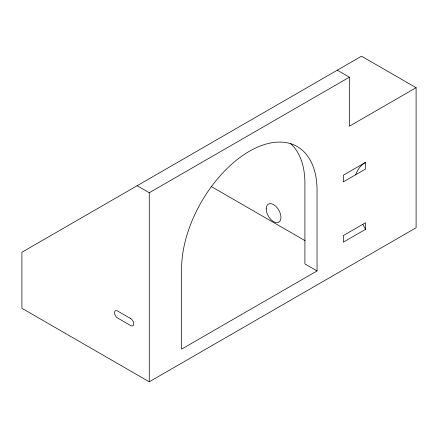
<?xml version="1.0" encoding="UTF-8"?>
<svg xmlns="http://www.w3.org/2000/svg" width="438" height="438" viewBox="0 0 438 438"><rect width="100%" height="100%" fill="white"/><g stroke="black" fill="none" stroke-linecap="round" stroke-linejoin="round"><path stroke-width="0.66" d="M137.127 185.728L149.265 192.736L349.393 77.198L349.393 126.215L416.1 87.699L416.1 227.755L149.265 381.81L21.9 308.275L21.9 252.255L361.52 56.19L416.1 87.699M365.56 162.394L343.326 175.233L343.326 181.874L365.56 169.041L365.56 162.394A57.548 33.228 60 0 0 355.634 174.888M365.56 229.331L343.326 242.165L343.326 235.562L365.56 222.723L365.56 229.331A57.548 33.228 60 0 1 362.834 224.327M317.046 270.936L181.606 349.13L181.606 268.598A95.769 55.292 -60 0 1 249.326 151.307A95.769 55.292 -60 0 1 317.046 190.404L317.046 270.936L304.919 263.933L304.919 183.402A95.769 55.292 -60 0 0 290.427 143.429M337.249 70.189L349.393 77.198M211.078 186.413L305.04 240.665M149.265 192.736L149.265 381.81M130.699 318.574L117.559 310.985A4.287 2.475 60 0 0 114.526 312.737A4.287 2.475 60 0 0 117.559 317.988L130.699 325.576A4.287 2.475 60 0 0 133.732 323.824A4.287 2.475 60 0 0 130.699 318.574M266.211 208.904A10.435 6.022 60 0 0 277.276 222.674A10.435 6.022 60 0 0 277.276 207.919A10.435 6.022 60 0 0 266.211 208.904"/></g></svg>
